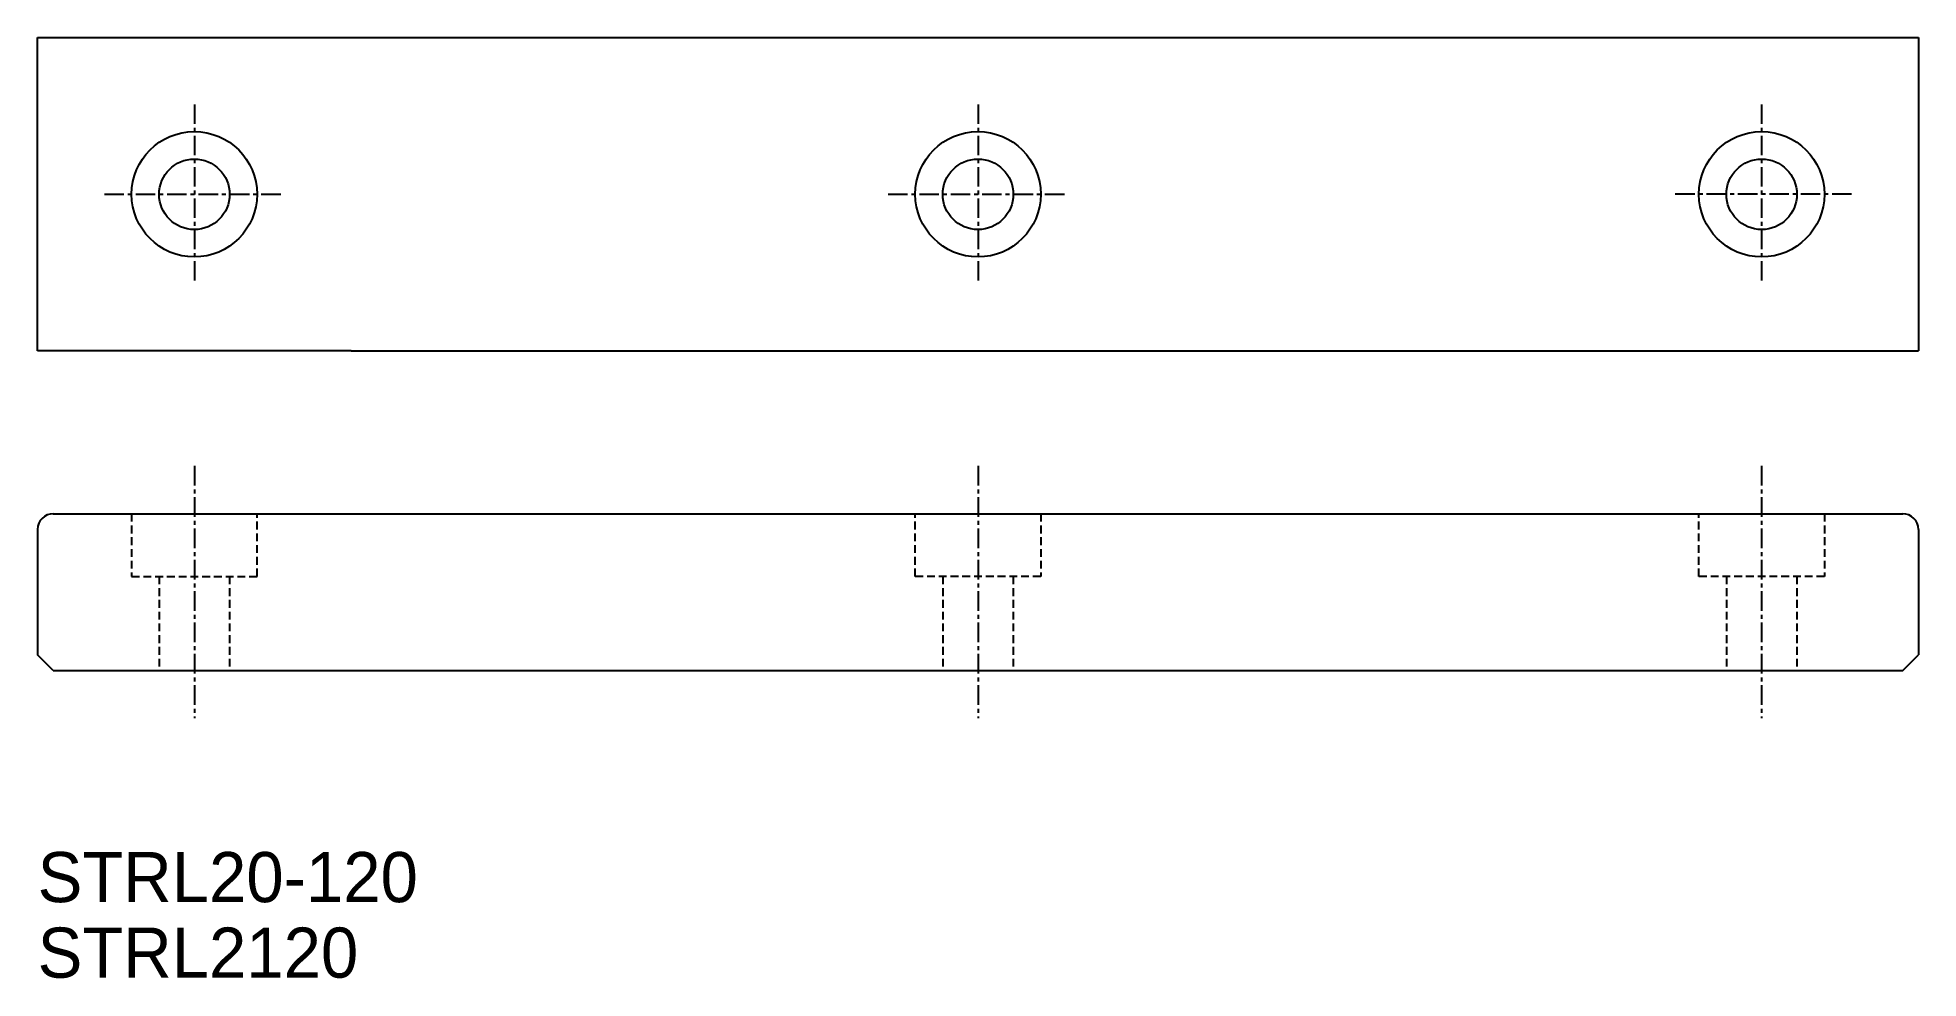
# Model space of a CAD drawing. Extents: x 10 to 130, y 10 to 70.
import ezdxf

# ---------------------------------------------------------------- set-up
doc = ezdxf.new("R2010")
doc.units = 0
doc.linetypes.add('CENTER', pattern=[2, 1.25, -0.25, 0.25, -0.25])
doc.linetypes.add('DASHED', pattern=[0.75, 0.5, -0.25])
doc.layers.get('0').update_dxf_attribs({"linetype": 'CONTINUOUS'})
doc.layers.add('CENTER', color=1, linetype='CENTER')

msp = doc.modelspace()

# ---------------------------------------------------------------- linework, layer by layer
at = {"color": 7, "linetype": 'CONTINUOUS'}
for p, q in [((10, 70), (130, 70)), ((10, 50), (10, 70)), ((130, 70), (130, 50)), ((30, 50), (10, 50)), ((30, 50), (110, 50)), ((110, 50), (130, 50)), ((11, 39.61), (129, 39.61)), ((10, 38.61), (10, 30.61)), ((130, 38.61), (130, 30.61)), ((11, 29.61), (10, 30.61)), ((129, 29.61), (130, 30.61)), ((11, 29.61), (129, 29.61))]:
    msp.add_line(p, q, dxfattribs=at)
at = {"color": 3, "linetype": 'DASHED'}
for p, q in [((16, 39.61), (16, 35.61)), ((24, 35.61), (24, 39.61)), ((66, 35.61), (66, 39.61)), ((74, 39.61), (74, 35.61)), ((116, 35.61), (116, 39.61)), ((124, 39.61), (124, 35.61)), ((16, 35.61), (24, 35.61)), ((17.75, 35.61), (17.75, 29.61)), ((22.25, 35.61), (22.25, 29.61)), ((74, 35.61), (66, 35.61)), ((67.75, 35.61), (67.75, 29.61)), ((72.25, 35.61), (72.25, 29.61)), ((124, 35.61), (116, 35.61)), ((117.75, 35.61), (117.75, 29.61)), ((122.25, 35.61), (122.25, 29.61))]:
    msp.add_line(p, q, dxfattribs=at)
at = {"color": 7, "linetype": 'CONTINUOUS'}
for centre, radius in [((20, 60), 4), ((70, 60), 4), ((120, 60), 4), ((20, 60), 2.25), ((70, 60), 2.25), ((120, 60), 2.25)]:
    msp.add_circle(centre, radius, dxfattribs=at)
for centre, start, end in [((11, 38.61), 90, 180), ((129, 38.61), 0, 90)]:
    msp.add_arc(centre, 1, start, end, dxfattribs=at)
at = {"layer": 'CENTER', "color": 1, "linetype": 'CENTER'}
for p, q in [((20, 65.74), (20, 54.26)), ((70, 65.74), (70, 54.26)), ((120, 65.74), (120, 54.26)), ((14.26, 60), (25.74, 60)), ((64.26, 60), (75.74, 60)), ((125.74, 60), (114.26, 60)), ((20, 42.66), (20, 26.56)), ((70, 42.66), (70, 26.56)), ((120, 42.66), (120, 26.56))]:
    msp.add_line(p, q, dxfattribs=at)

# ---------------------------------------------------------------- texts
at = {"color": 7, "linetype": 'CONTINUOUS'}
for s, p in [('STRL20-120', (10, 14.82)), ('STRL2120', (10, 10))]:
    msp.add_text(s, height=3.2, dxfattribs=at).set_placement(p)

doc.saveas('drawing.dxf')
